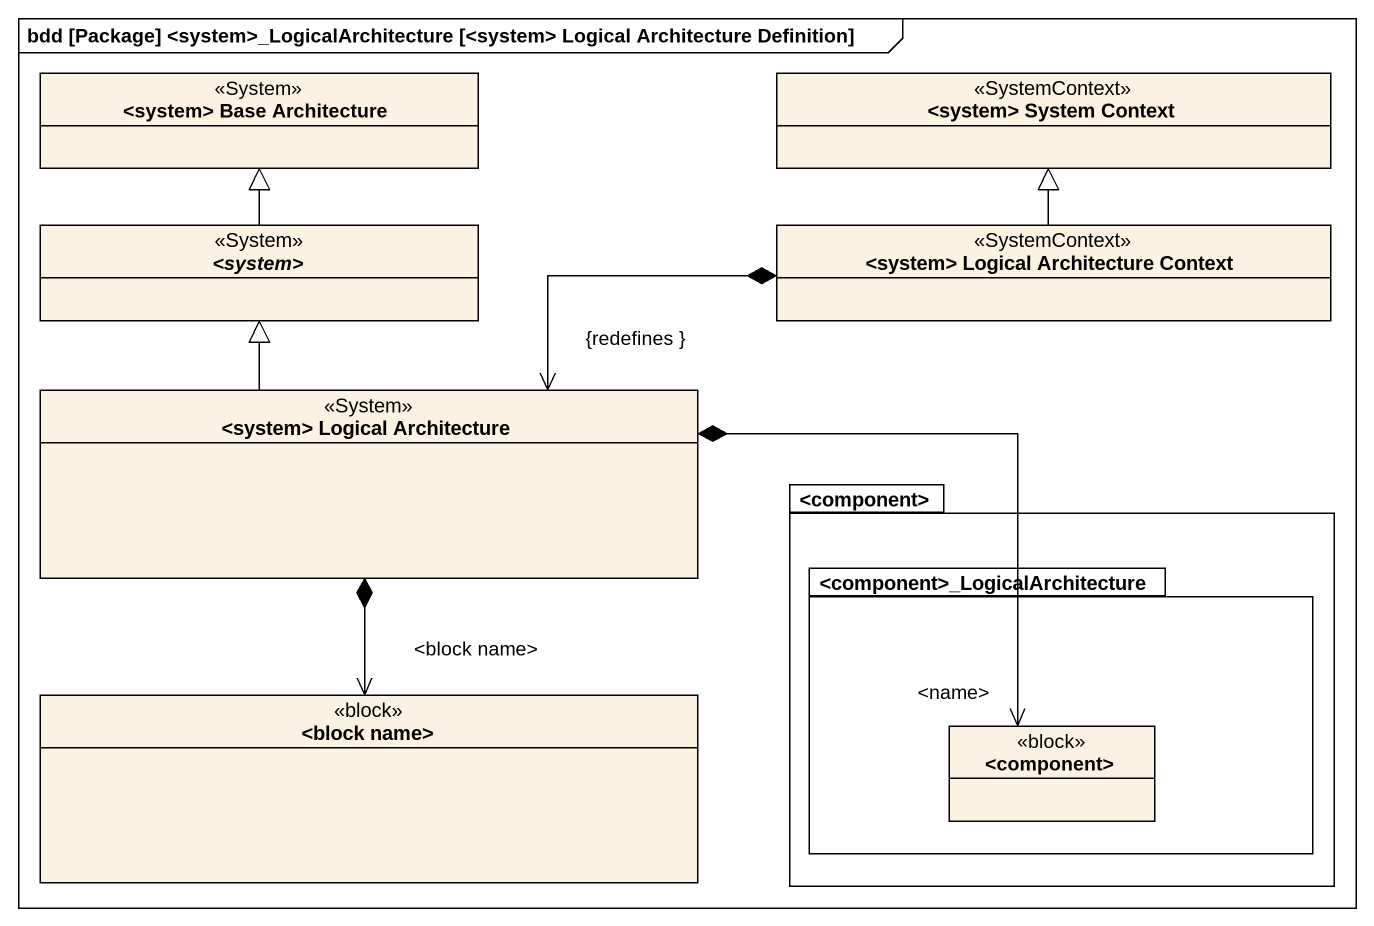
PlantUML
@startuml
mainframe bdd [Package] <system>_LogicalArchitecture [<system> Logical Architecture Definition]
hide circle
hide empty members
class "<system> Base Architecture" as system_Base_Architecture <<System>>
class "<system> System Context" as system_System_Context <<SystemContext>>
abstract class "<system>" as system <<System>>
class "<system> Logical Architecture Context" as system_Logical_Architecture <<SystemContext>>
class "<system> Logical Architecture" as system_Logical_Architecture_2 <<System>>
package "<component>" as component_ {
  package "<component>_LogicalArchitecture" as component__2 {
    class "<component>" as component__3 <<block>>
  }
}
class "<block name>" as block_name <<block>>
system -up-|> system_Base_Architecture
system_Logical_Architecture -up-|> system_System_Context
system_Logical_Architecture *-left-> "{redefines }" system_Logical_Architecture_2
system_Logical_Architecture_2 -up-|> system
system_Logical_Architecture_2 *--> "<block name>" block_name
system_Logical_Architecture_2 *-right-> "<name>" component__3
@enduml
